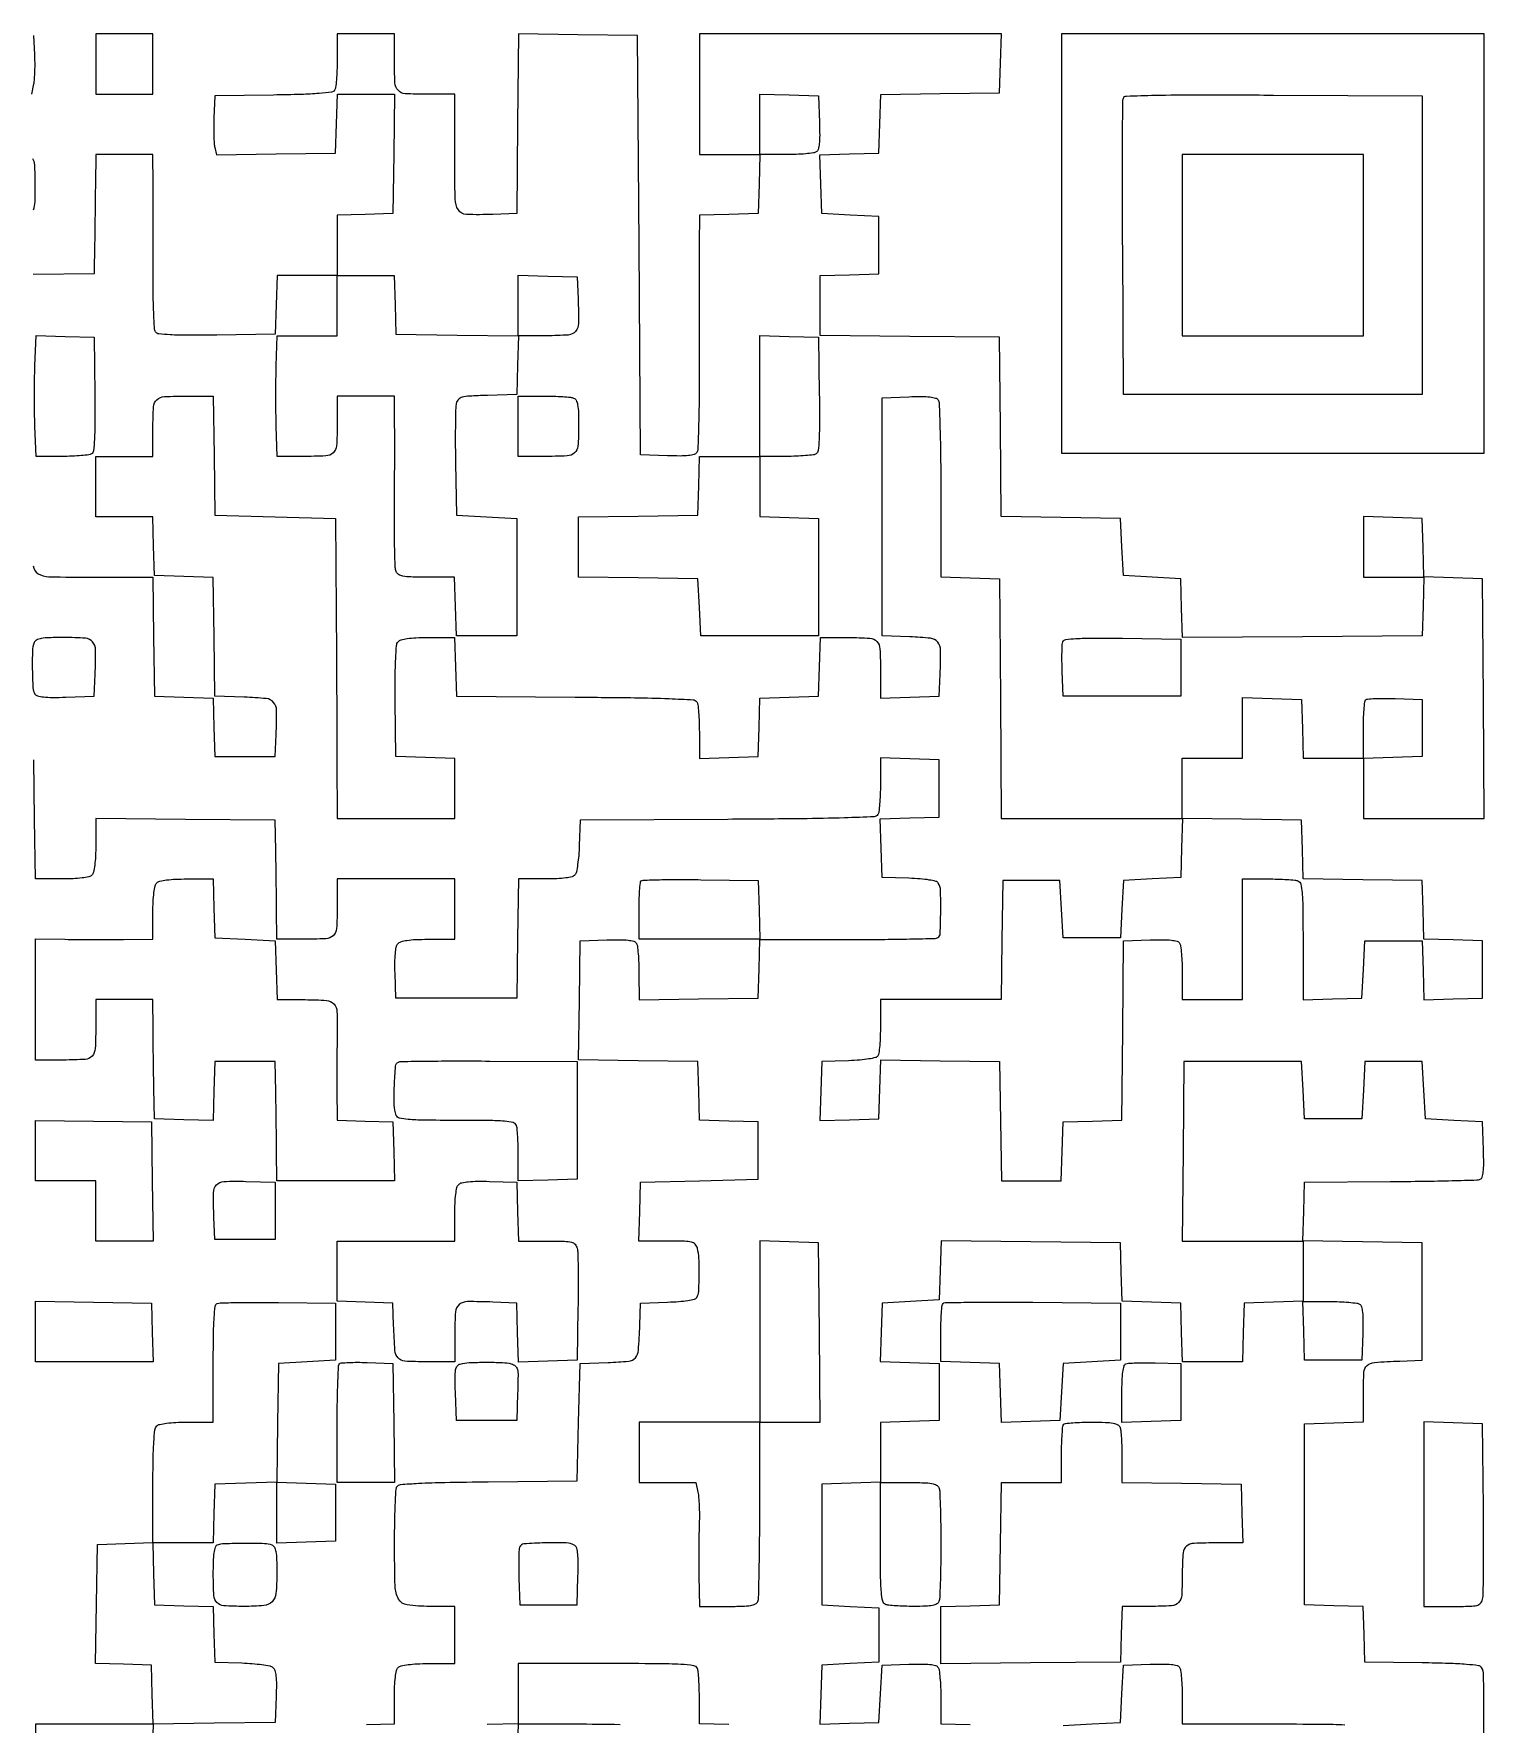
# Model space of a CAD drawing. Extents: x 156 to 936, y 95 to 969.
# Drawn here: x 480 to 936, y 437 to 969 of the extents above; entities that cross this region are included whole.
import ezdxf

# ---------------------------------------------------------------- set-up
doc = ezdxf.new("R2010")
doc.units = 0

msp = doc.modelspace()

# ---------------------------------------------------------------- linework, layer by layer
for points in [[(478.909374, 950), (479.515505, 953.25, 0.028289), (479.728227, 954.905147, 0.009836), (479.852282, 957.307813, 0.009734), (479.885353, 959.964524, 0.011185), (479.810818, 962.5), (479.5, 968.5)], [(479.324418, 801.560131, 0.24375), (480.846699, 799.089145, 0.131659), (484.230474, 798.121025, 0.004213), (498.594566, 798), (516.955869, 798), (517.227935, 779.25), (517.5, 760.5), (526.712964, 760.212964), (535.925929, 759.925929), (536.212964, 750.712964), (536.5, 741.5), (546, 741.5), (555.5, 741.5), (555.800912, 748.479083, 0.012739), (555.934395, 756.057347, 0.177046), (554.990355, 758.578192, 0.194277), (552.678762, 759.776454, 0.015844), (545.740334, 760.212602), (536.5, 760.5), (536.228072, 779.212764), (535.956143, 797.925529), (526.728072, 798.212764), (517.5, 798.5), (517.212474, 807.75), (516.924948, 817), (507.962474, 817), (499, 817), (499, 826.5), (499, 836), (508, 836), (517, 836), (517, 844.893011, -0.014747), (517.199323, 851.649615, -0.195276), (518.25104, 853.85673, -0.175414), (520.595345, 854.828936, -0.011457), (528.059722, 855), (535.955869, 855), (536.227935, 836.25), (536.5, 817.5), (555.5, 817), (574.5, 816.5), (574.678982, 787.5, -0.000122), (574.752715, 775.060187, -0.000098), (574.82625, 761.657812, -0.000099), (574.889413, 749.256528, -0.000251), (574.928982, 740.25), (575, 722), (593.5, 722), (612, 722), (612, 731.462474), (612, 740.924948), (602.75, 741.212474), (593.5, 741.5), (593.285999, 758.940913, -0.004306), (593.257989, 766.601155, -0.010385), (593.403766, 772.266298, -0.008096), (593.668561, 776.484768, -0.154677), (594.158444, 777.690913, -0.155212), (595.083284, 778.283844, -0.031047), (597.028013, 778.678192, -0.024571), (599.795026, 778.924713, -0.009932), (603.584919, 779), (611.924948, 779), (612.212474, 769.75), (612.5, 760.5), (649.948628, 760.23763, -0.001496), (668.528178, 760.051853, -0.006555), (679.504244, 759.765298, -0.004071), (687.039395, 759.408211, -0.241922), (688.183315, 758.73763, -0.111975), (688.493626, 757.86823, -0.008969), (688.742968, 755.429093, -0.011768), (688.921491, 752.476992, -0.008754), (688.984687, 749.212474), (689, 740.924948), (698.25, 741.212474), (707.5, 741.5), (707.787036, 750.712964), (708.074071, 759.925929), (717.287036, 760.212964), (726.5, 760.5), (726.787526, 769.75), (727.075052, 779), (735.930537, 779, -0.014926), (742.659578, 778.79908, -0.196265), (744.861468, 777.742763, -0.174406), (745.830207, 775.389753, -0.011304), (746, 767.880687), (746, 759.924948), (755.25, 760.212474), (764.5, 760.5), (764.800912, 767.479083, 0.012477), (764.937542, 775.011209, 0.170867), (764.02491, 777.54849, 0.198326), (761.777845, 778.762911, 0.017722), (755.240685, 779.211203), (746.5, 779.5), (746.5, 817), (746.5, 854.5), (754.914347, 854.793098, -0.008519), (758.914541, 854.864234, -0.027159), (761.5815, 854.721251, -0.039341), (763.340297, 854.389362, -0.187221), (764.149034, 853.793098, -0.133373), (764.481033, 852.720404, -0.001416), (764.732898, 844.886183, -0.004372), (764.919535, 835.811134, -0.002814), (764.984687, 825.287526), (765, 798.075052), (774.25, 797.787526), (783.5, 797.5), (783.762025, 759.75), (784.02405, 722), (812.549551, 722), (841.075052, 722), (840.787526, 712.75), (840.5, 703.5), (831.5, 703), (822.5, 702.5), (822, 693.5), (821.5, 684.5), (812.5, 684.5), (803.5, 684.5), (803, 693.5), (802.5, 702.5), (793.5, 702.5), (784.5, 702.5), (784.227935, 683.75), (783.955869, 665), (764.977935, 665), (746, 665), (745.984687, 656.75, -0.008579), (745.922928, 653.502124, -0.011582), (745.748704, 650.569165, -0.008725), (745.505619, 648.145071, -0.112667), (745.202843, 647.293967, -0.192561), (744.466763, 646.763838, -0.02067), (742.36687, 646.333008, -0.020911), (739.539342, 645.994333, -0.010674), (735.968156, 645.793967), (727.5, 645.5), (727.211971, 636.211971), (726.923942, 626.923942), (736.211971, 627.211971), (745.5, 627.5), (745.787816, 636.771926), (746.075632, 646.043852), (764.787816, 645.771926), (783.5, 645.5), (783.772065, 626.75), (784.044131, 608), (793.484539, 608), (802.924948, 608), (803.212474, 617.25), (803.5, 626.5), (812.73449, 626.787321), (821.96898, 627.074641), (822.23449, 655.287321), (822.5, 683.5), (830.914347, 683.793098, -0.008519), (834.914541, 683.864234, -0.027159), (837.5815, 683.721251, -0.039341), (839.340297, 683.389362, -0.187221), (840.149034, 682.793098, -0.110402), (840.472467, 681.894283, -0.00954), (840.732898, 679.45641, -0.012203), (840.918959, 676.504112, -0.00917), (840.984687, 673.25), (841, 665), (850.5, 665), (860, 665), (860, 684), (860, 703), (867.918213, 703, -0.00705), (871.066073, 702.955615, -0.008902), (873.9751, 702.821697, -0.007317), (876.400281, 702.631074, -0.06844), (877.418213, 702.393011, -0.249177), (878.288709, 701.39242, -0.036185), (878.72031, 698.634487, -0.018261), (878.948949, 693.708313, -0.002466), (879, 683.355485), (879, 664.924948), (888.25, 665.212474), (897.5, 665.5), (898, 674.5), (898.5, 683.5), (907.5, 683.5), (916.5, 683.5), (916.788016, 674.212977), (917.076031, 664.925954), (926.288016, 665.212977), (935.5, 665.5), (935.5, 674.5), (935.5, 683.5), (926.287036, 683.787036), (917.074071, 684.074071), (916.787036, 693.287036), (916.5, 702.5), (897.787236, 702.771928), (879.074471, 703.043857), (878.787236, 712.271928), (878.5, 721.5), (859.75, 721.772065), (841, 722.044131), (841, 731.522065), (841, 741), (850.5, 741), (860, 741), (860, 750.537526), (860, 760.075052), (869.25, 759.787526), (878.5, 759.5), (878.787526, 750.25), (879.075052, 741), (888.537526, 741), (898, 741), (898, 731.5), (898, 722), (917.012025, 722), (936.02405, 722), (935.762025, 759.75), (935.5, 797.5), (926.287036, 797.787036), (917.074071, 798.074071), (916.787036, 807.287036), (916.5, 816.5), (907.25, 816.787526), (898, 817.075052), (898, 807.537526), (898, 798), (907.537526, 798), (917.075052, 798), (916.787526, 788.75), (916.5, 779.5), (878.787752, 779.232905), (841.075504, 778.965809), (840.787752, 788.232905), (840.5, 797.5), (831.5, 798), (822.5, 798.5), (822, 807.5), (821.5, 816.5), (802.765536, 816.772008), (784.031072, 817.044016), (783.765536, 845.272008), (783.5, 873.5), (755.25, 873.765573), (727, 874.031147), (727, 883.478047), (727, 892.924948), (736.25, 893.212474), (745.5, 893.5), (745.5, 902.5), (745.5, 911.5), (736.5, 912), (727.5, 912.5), (727.212977, 921.711984), (726.925954, 930.923969), (736.212977, 931.211984), (745.5, 931.5), (745.787236, 940.728072), (746.074471, 949.956143), (764.787236, 950.228072), (783.5, 950.5), (783.787526, 959.75), (784.075052, 969), (736.537526, 969), (689, 969), (689, 950), (689, 931), (698.537526, 931), (708.075052, 931), (707.787526, 921.75), (707.5, 912.5), (698.25, 912.212474), (689, 911.924948), (688.928884, 902.712474, 0.001738), (688.906774, 897.501305, 0.000341), (688.905975, 888.128039, 0.000361), (688.920381, 877.203952, 0.000335), (688.950761, 866, -0.002929), (688.924437, 855.366146, -0.004554), (688.764538, 846.198278, -0.001479), (688.531045, 838.287019, -0.139165), (688.186224, 837.206902, -0.182643), (687.359452, 836.611754, -0.038814), (685.585447, 836.279717, -0.026985), (682.908358, 836.136408, -0.008586), (678.914347, 836.206902), (670.5, 836.5), (670, 902.5), (669.5, 968.5), (650.765611, 968.772008), (632.031221, 969.044016), (631.765611, 940.772008), (631.5, 912.5), (624.011777, 912.201382, -0.01798), (615.65167, 912.16877, -0.250672), (613.127255, 913.625161, -0.135577), (612.125211, 917.022891, -0.004319), (612, 931.519052), (612, 950), (603.106989, 950, -0.014768), (596.349521, 950.199638, -0.195511), (594.14255, 951.252746, -0.175208), (593.170753, 953.599988, -0.01141), (593, 961.081787), (593, 969), (584, 969), (575, 969), (574.984687, 960.75, -0.008719), (574.921988, 957.500649, -0.011731), (574.744962, 954.56311, -0.008919), (574.497773, 952.13586, -0.112125), (574.190103, 951.273353, -0.224357), (573.214502, 950.657029, -0.01105), (569.324934, 950.267063, -0.012194), (563.668275, 949.964479, -0.003561), (554.955416, 949.773353), (536.5, 949.5), (536.199088, 942.520917, 0.008706), (536.126144, 939.680843, 0.009468), (536.155616, 936.918403, 0.00902), (536.268205, 934.556998, 0.045086), (536.473655, 933.248942), (537.049135, 930.95605), (555.774567, 931.228025), (574.5, 931.5), (574.787526, 940.75), (575.075052, 950), (584.059591, 950), (593.044131, 950), (592.772065, 931.25), (592.5, 912.5), (583.75, 912.211067), (575, 911.922134), (575, 902.461067), (575, 893), (565.537526, 893), (556.075052, 893), (555.787526, 883.75), (555.5, 874.5), (537.073381, 874.226758, -0.00315), (527.88165, 874.14838, -0.013522), (522.407948, 874.284245, -0.015558), (518.861185, 874.579203, -0.222017), (517.807437, 875.226758, -0.133576), (517.472943, 876.245544, -0.00302), (517.237031, 881.413485, -0.006575), (517.075879, 887.509898, -0.004377), (517.044256, 894.5, 0.000481), (517.068991, 902.069769, 0.00043), (517.080349, 909.929688, 0.000431), (517.078393, 916.992008, 0.001342), (517.0602, 921.75), (517, 931), (508, 931), (499, 931), (498.893608, 921.75, -0.000291), (498.842519, 917.521954, -0.000167), (498.776284, 912.426563, -0.000167), (498.70632, 907.30743, -0.000279), (498.643608, 903), (498.5, 893.5), (479.25, 893.228407)], [(479.393011, 913.581787, 0.084331), (479.913472, 916.174013, 0.010436), (479.965551, 921.955404, 0.008326), (479.798355, 927.817018, 0.130987), (479.201688, 929.707902, 0.195149)], [(584.25, 436.788933), (593, 437.077866), (593, 445.338933, -0.011162), (593.078348, 448.8482, -0.020382), (593.32263, 451.701574, -0.021133), (593.68998, 453.86205, -0.144676), (594.2, 454.8, -0.144849), (595.139671, 455.310542, -0.021091), (597.306878, 455.677711, -0.020332), (600.171507, 455.92177, -0.011084), (603.7, 456), (612, 456), (612, 465), (612, 474), (604.071429, 474, -0.032249), (597.027887, 474.454767, -0.23787), (594.323758, 476.288968, -0.12125), (593.223, 480.322684, -0.006382), (593.057043, 493.796646, -0.004277), (593.115471, 500.286876, -0.006395), (593.28756, 505.955827, -0.002994), (593.523693, 510.758773, -0.125891), (593.831282, 511.733828, -0.238658), (594.902091, 512.384765, -0.006367), (600.588294, 512.754426, -0.008553), (608.902108, 513.046192, -0.002113), (622.549022, 513.233828), (650.5, 513.5), (651, 532), (651.5, 550.5), (660.240685, 550.788797, 0.014923), (666.746161, 551.198354, 0.195196), (668.850964, 552.289491, 0.159803), (669.81473, 554.633677, 0.009206), (670.245668, 562.5), (670.5, 569.5), (678.968156, 569.793967, 0.010674), (682.539342, 569.994333, 0.020911), (685.36687, 570.333008, 0.02067), (687.466763, 570.763838, 0.192561), (688.202843, 571.293967, 0.129551), (688.789176, 573.133846, 0.010011), (688.950145, 578.355476, 0.013912), (688.861367, 583.568945, 0.0543), (688.369714, 586.75, 0.120264), (687.68353, 588.00243, 0.150677), (686.546953, 588.670048, 0.053212), (684.357277, 588.946684, 0.004837), (678.845843, 589), (669.924948, 589), (670.212474, 598.25), (670.5, 607.5), (689, 608), (707.5, 608.5), (707.5, 617.5), (707.5, 626.5), (698.287036, 626.787036), (689.074071, 627.074071), (688.787036, 636.287036), (688.5, 645.5), (669.728016, 645.772146), (650.956032, 646.044292), (651.228016, 664.772146), (651.5, 683.5), (659.914347, 683.793098, -0.008519), (663.914541, 683.864234, -0.027159), (666.5815, 683.721251, -0.039341), (668.340297, 683.389362, -0.187221), (669.149034, 682.793098, -0.110486), (669.472488, 681.893757, -0.009508), (669.732898, 679.449928, -0.012178), (669.918961, 676.490502, -0.009146), (669.984687, 673.227935), (670, 664.955869), (688.75, 665.227935), (707.5, 665.5), (707.787107, 674.718376), (708.074215, 683.936753), (735.575889, 683.933328, 0.00202), (746.187396, 683.974885, 0.003198), (755.281305, 684.105416, 0.000778), (763.226318, 684.282653, 0.133208), (764.038782, 684.523969, 0.250149), (764.804666, 685.840209, 0.0068), (764.963984, 692.721869, 0.009545), (764.899958, 699.431536, 0.1352), (764.202843, 701.706033, 0.192561), (763.466763, 702.236162, 0.02067), (761.36687, 702.666992, 0.020911), (758.539342, 703.005667, 0.010674), (754.968156, 703.206033), (746.5, 703.5), (746.212977, 712.711984), (745.925954, 721.923969), (755.212977, 722.211984), (764.5, 722.5), (764.5, 731.5), (764.5, 740.5), (755.25, 740.787526), (746, 741.075052), (745.984687, 732.787526, -0.00877), (745.921388, 729.522847, -0.011784), (745.742559, 726.570245, -0.00899), (745.492768, 724.130758, -0.111917), (745.181923, 723.260117, -0.24519), (743.999681, 722.576802, -0.002858), (734.700117, 722.228255, -0.005368), (721.210031, 721.944778, -0.001169), (697.947236, 721.760117), (651.5, 721.5), (651.204288, 713.547384, -0.011934), (651.012379, 710.407014, -0.0156), (650.679152, 707.549742, -0.013166), (650.268892, 705.210661, -0.123819), (649.831844, 704.297384, -0.156497), (648.913663, 703.711968, -0.030117), (646.953999, 703.321035, -0.024212), (644.177532, 703.075303, -0.009965), (640.399621, 703), (632.044131, 703), (631.772065, 684.25), (631.5, 665.5), (612.5, 665.5), (593.5, 665.5), (593.206229, 673.344796, -0.01153), (593.157498, 676.735348, -0.021342), (593.298867, 679.485252, -0.023545), (593.594776, 681.568167, -0.126804), (594.078674, 682.594796, -0.145524), (595.060853, 683.251072, -0.03848), (596.921657, 683.673265, -0.027148), (599.657348, 683.9254, -0.009406), (603.622445, 684), (612, 684), (612, 693.5), (612, 703), (593.5, 703), (575, 703), (575, 694.106989, -0.014768), (574.800362, 687.349521, -0.195511), (573.747254, 685.14255, -0.175208), (571.400012, 684.170753, -0.01141), (563.918213, 684), (556, 684), (555.920976, 693.25, 0.00076), (555.878425, 697.478045, 0.000437), (555.814941, 702.573437, 0.000437), (555.742215, 707.692568, 0.000729), (555.670976, 712), (555.5, 721.5), (527.25, 721.765573), (499, 722.031147), (499, 713.715573, -0.011053), (498.921818, 710.179389, -0.020312), (498.677846, 707.310257, -0.021074), (498.31075, 705.140356, -0.144918), (497.8, 704.2, -0.144751), (496.861303, 703.689753, -0.021115), (494.697912, 703.322482, -0.02036), (491.839661, 703.078297, -0.011128), (488.322065, 703), (480.044131, 703), (479.772065, 721.75), (479.5, 740.5)], [(935.969625, 427.492835, 0.000625), (935.846504, 452.495663, 0.140869), (935.190449, 454.726088, 0.223435), (934.222567, 455.339909, 0.01141), (930.426015, 455.731244, 0.01247), (924.909881, 456.034694, 0.003691), (916.455762, 456.226088), (898.5, 456.5), (898.211607, 465.212982), (897.923214, 473.925964), (888.711607, 474.212982), (879.5, 474.5), (879.5, 503), (879.5, 531.5), (888.75, 531.787526), (898, 532.075052), (898, 541.018474, -0.014194), (898.190094, 547.713321, -0.199365), (899.215838, 549.834916, -0.165063), (901.527107, 550.811311, -0.009054), (909.5, 551.245668), (916.5, 551.5), (916.5, 570), (916.5, 588.5), (897.712768, 588.772202), (878.925536, 589.044404), (879.212768, 598.272202), (879.5, 607.5), (906.465988, 607.725894, 0.00172), (916.897214, 607.849172, 0.002667), (925.899402, 608.034583, 0.000807), (933.708063, 608.249701, 0.084513), (934.755159, 608.45954, 0.230653), (935.383381, 609.132523, 0.046684), (935.724608, 610.779151, 0.028643), (935.867576, 613.435738, 0.007367), (935.789171, 617.733647), (935.5, 626.5), (926.5, 627), (917.5, 627.5), (917, 636.5), (916.5, 645.5), (907.5, 645.5), (898.5, 645.5), (898, 636.5), (897.5, 627.5), (888.5, 627.5), (879.5, 627.5), (879, 636.5), (878.5, 645.5), (860, 645.5), (841.5, 645.5), (841.234427, 617.25), (840.968853, 589), (859.984427, 589), (879, 589), (879, 579.537526), (879, 570.075052), (869.75, 569.787526), (860.5, 569.5), (860.212474, 560.25), (859.924948, 551), (850.5, 551), (841.075052, 551), (840.787526, 560.25), (840.5, 569.5), (831.287036, 569.787036), (822.074071, 570.074071), (821.787036, 579.287036), (821.5, 588.5), (793.287731, 588.765509), (765.075462, 589.031018), (764.787731, 579.765509), (764.5, 570.5), (755.5, 570), (746.5, 569.5), (746.212977, 560.288016), (745.925954, 551.076031), (755.212977, 550.788016), (764.5, 550.5), (764.5, 541.5), (764.5, 532.5), (755.25, 532.212474), (746, 531.924948), (746, 522.5), (746, 513.075052), (736.75, 512.787526), (727.5, 512.5), (727.5, 493.5), (727.5, 474.5), (736.5, 474), (745.5, 473.5), (745.5, 465), (745.5, 456.5), (736.5, 456), (727.5, 455.5), (727.211971, 446.211971), (726.923942, 436.923942), (736.211971, 437.211971), (745.5, 437.5), (746, 446.5), (746.5, 455.5), (754.914347, 455.793098, -0.008519), (758.914541, 455.864234, -0.027159), (761.5815, 455.721251, -0.039341), (763.340297, 455.389362, -0.187221), (764.149034, 454.793098, -0.110258), (764.472431, 453.895183, -0.009596), (764.732898, 451.467433, -0.012245), (764.918956, 448.527258, -0.009211), (764.984687, 445.287526), (765, 437.075052), (774.25, 436.787526)], [(479.826462, 417.75), (480.152925, 437), (498.613988, 437), (517.075052, 437), (516.787526, 446.25), (516.5, 455.5), (507.728079, 455.789253), (498.956158, 456.078505), (499.228079, 474.789253), (499.5, 493.5), (508.25, 493.788933), (517, 494.077866), (517, 511.838933, -0.003872), (517.06398, 520.100094, -0.011929), (517.283782, 525.683559, -0.011316), (517.619882, 529.589599, -0.170867), (518.2, 530.8, -0.144849), (519.139671, 531.310542, -0.021091), (521.306878, 531.677711, -0.020332), (524.171507, 531.92177, -0.011084), (527.7, 532), (536, 532), (536, 550.416667, -0.00323), (536.058302, 559.442227, -0.013253), (536.273969, 564.90989, -0.013531), (536.609328, 568.505905, -0.271228), (537.25, 569.349083, -0.092061), (538.212108, 569.551853, -0.001699), (543.420313, 569.659746, -0.004124), (549.511466, 569.71497, -0.002738), (556.5, 569.682416), (574.5, 569.5), (574.5, 560.5), (574.5, 551.5), (565.5, 551), (556.5, 550.5), (556.228074, 531.787816), (555.956148, 513.075632), (565.228074, 512.787816), (574.5, 512.5), (574.5, 503.5), (574.5, 494.5), (565.25, 494.212474), (556, 493.924948), (556, 503.498686), (556, 513.072424), (546.25, 512.786212), (536.5, 512.5), (536.212474, 503.25), (535.924948, 494), (526.426262, 494), (516.927576, 494), (517.213788, 484.25), (517.5, 474.5), (526.711607, 474.212982), (535.923214, 473.925964), (536.211607, 465.212982), (536.5, 456.5), (544.950164, 456.206324, -0.011626), (548.284084, 456.01277, -0.015307), (551.311068, 455.672773, -0.012743), (553.789423, 455.25258, -0.125475), (554.738119, 454.802379, -0.151604), (555.351899, 453.859712, -0.040696), (555.702074, 452.085746, -0.027996), (555.853535, 449.457614, -0.009286), (555.787955, 445.596055), (555.5, 437.5), (536.285953, 437.228533), (517.071906, 436.957066), (516.785953, 427.228533)], [(698.25, 436.787526), (689, 437.075052), (689, 444.955738, 0.007082), (688.955612, 448.089223, 0.008933), (688.821697, 450.986123, 0.007357), (688.631047, 453.40135, 0.068336), (688.393011, 454.418213, 0.273), (687.2442, 455.33094, 0.020733), (683.135087, 455.730382, 0.01238), (675.897163, 455.952559, 0.001482), (659.893011, 456), (632, 456), (632, 446.536212), (632, 437.072424), (622.25, 436.786212)], [(803.5, 436.5), (812.5, 437), (821.5, 437.5), (822, 446.5), (822.5, 455.5), (830.914347, 455.793098, -0.008519), (834.914541, 455.864234, -0.027159), (837.5815, 455.721251, -0.039341), (839.340297, 455.389362, -0.187221), (840.149034, 454.793098, -0.110402), (840.472467, 453.894283, -0.00954), (840.732898, 451.45641, -0.012203), (840.918959, 448.504112, -0.00917), (840.984687, 445.25), (841, 437), (868.893011, 437, -0.001482), (884.897163, 436.952559, -0.01238), (892.135087, 436.730382, -0.020733)], [(631.786212, 427.25), (632.072424, 437), (650.001028, 437, -0.005464), (664.02149, 436.846786, -0.124845)]]:
    msp.add_lwpolyline(points, format="xyb")
for points in [[(499, 959.5), (499, 950), (508, 950), (517, 950), (517, 959.5), (517, 969), (508, 969), (499, 969)], [(803, 903), (803, 837), (869.5, 837), (936, 837), (936, 903), (936, 969), (869.5, 969), (803, 969)], [(841, 902.5), (841, 874), (869.5, 874), (898, 874), (898, 902.5), (898, 931), (869.5, 931), (841, 931)], [(516.772065, 607.75), (517.044131, 589), (508.022065, 589), (499, 589), (499, 598.5), (499, 608), (489.5, 608), (480, 608), (480, 617.482973), (480, 626.965946), (498.25, 626.732973), (516.5, 626.5)], [(516.787526, 560.25), (517.075052, 551), (498.537526, 551), (480, 551), (480, 560.522559), (480, 570.045117), (498.25, 569.772559), (516.5, 569.5)]]:
    msp.add_lwpolyline(points, close=True)
for points in [[(726.793098, 941.085653, -0.008519), (726.864234, 937.085459, -0.027159), (726.721251, 934.4185, -0.039341), (726.389362, 932.659703, -0.187221), (725.793098, 931.850966, -0.110402), (724.894283, 931.527533, -0.00954), (722.45641, 931.267102, -0.012203), (719.504112, 931.081041, -0.00917), (716.25, 931.015313), (708, 931), (708, 940.537526), (708, 950.075052), (717.25, 949.787526), (726.5, 949.5)], [(916.5, 902.5), (916.5, 855.5), (869.5, 855.5), (822.5, 855.5), (822.239372, 901.5, -0.000997), (822.174287, 919.225103, -0.001596), (822.197198, 934.357597, -0.000282), (822.267665, 947.72814, -0.090314), (822.461789, 948.759906, -0.301449), (823.45055, 949.464468, -0.003096), (832.402033, 949.70934, -0.005599), (845.68089, 949.841585, -0.001079), (869.722417, 949.759906), (916.5, 949.5)], [(593.212474, 883.75), (593.5, 874.5), (612.75, 874.228407), (632, 873.956814), (632, 883.515933), (632, 893.075052), (641.25, 892.787526), (650.5, 892.5), (650.800912, 885.520917, -0.012303), (650.942101, 877.883746, -0.176255), (650.011851, 875.374694, -0.202443), (647.739673, 874.228106, -0.016964), (641.018474, 874), (632.075052, 874), (631.787526, 864.75), (631.5, 855.5), (622.259666, 855.212602, 0.004865), (616.63315, 854.982789, 0.050052), (614.336128, 854.634283, 0.141271), (613.158833, 853.942464, 0.13209), (612.493052, 852.712602, 0.052163), (612.294773, 851.187505, 0.002795), (612.199684, 846.303077, 0.004352), (612.169576, 840.481674, 0.003156), (612.233386, 834), (612.5, 817.5), (622, 817), (631.5, 816.5), (631.5, 798), (631.5, 779.5), (622, 779.5), (612.5, 779.5), (612.212474, 788.75), (611.924948, 798), (603.069463, 798, -0.006254), (598.184785, 798.061097, -0.039169), (595.702669, 798.318445, -0.088863), (594.305985, 798.842359, -0.168264), (593.539534, 799.75, -0.082442), (593.275343, 801.031288, -0.002874), (593.106721, 806.126562, -0.005286), (593.005448, 812.167947, -0.003663), (593.013221, 819, 0.00079), (593.064017, 826.378301, 0.000696), (593.09414, 834.076563, 0.000699), (593.101947, 841.020192, 0.002112), (593.080676, 845.75), (593, 855), (584, 855), (575, 855), (575, 846.106989, -0.014702), (574.801341, 839.352229, -0.194777), (573.752562, 837.144797, -0.175851), (571.414452, 836.171726, -0.011558), (563.986832, 836), (556.13724, 836), (555.81862, 845.5, -0.005281), (555.719285, 849.82474, -0.003101), (555.687189, 855, -0.003101), (555.719285, 860.17526, -0.005281), (555.81862, 864.5), (556.13724, 874), (565.56862, 874), (575, 874), (575, 883.5), (575, 893), (583.962474, 893), (592.924948, 893)], [(498.700404, 855.528365, -0.00349), (498.736243, 846.933149, -0.012629), (498.582705, 841.464535, -0.012092), (498.294705, 837.756237, -0.229632), (497.700404, 836.793677, -0.112464), (496.854537, 836.492326, -0.008809), (494.457537, 836.250274, -0.011647), (491.55701, 836.076823, -0.00864), (488.34653, 836.015313), (480.193059, 836), (479.84653, 845.5, -0.005759), (479.738574, 849.827245, -0.003372), (479.703949, 855.010643, -0.003372), (479.739265, 860.197484, -0.005725), (479.847764, 864.536232), (480.195529, 874.072464), (489.347764, 873.786232), (498.5, 873.5)], [(726.746956, 855.557135, -0.00333), (726.80957, 846.740947, -0.013443), (726.667344, 841.363473, -0.01462), (726.374715, 837.827267, -0.227096), (725.746956, 836.822448, -0.111594), (724.87328, 836.509959, -0.00911), (722.442856, 836.258725, -0.011876), (719.500805, 836.078937, -0.008857), (716.25, 836.015313), (708, 836), (708, 826.537526), (708, 817.075052), (717.25, 816.787526), (726.5, 816.5), (726.5, 798), (726.5, 779.5), (708, 779.5), (689.5, 779.5), (689, 788.5), (688.5, 797.5), (669.75, 797.772065), (651, 798.044131), (651, 807.5), (651, 816.955869), (669.75, 817.227935), (688.5, 817.5), (688.787526, 826.75), (689.075052, 836), (698.537526, 836), (708, 836), (708, 855.037526), (708, 874.075052), (717.25, 873.787526), (726.5, 873.5)], [(649.418213, 854.393011, -0.18666), (650.209997, 853.676577, -0.072682), (650.683962, 852.251766, -0.036534), (650.93529, 849.820122, -0.007489), (651, 845.5, -0.016928), (650.787494, 839.225197, -0.201251), (649.720139, 837.097177, -0.16771), (647.358591, 836.163873, -0.011011), (639.918213, 836), (632, 836), (632, 845.5), (632, 855), (639.918213, 855, -0.00705), (643.066073, 854.955615, -0.008902), (645.9751, 854.821697, -0.007317), (648.400281, 854.631074, -0.06844)], [(479.606989, 777.418213, 0.084525), (479.076759, 774.772062, 0.011024), (479.036004, 769.001951, 0.008933), (479.227846, 763.163784, 0.129373), (479.849883, 761.208654, 0.190691), (480.675579, 760.608404, 0.03736), (482.518036, 760.278743, 0.025891), (485.325344, 760.136581, 0.007874), (489.58457, 760.208654), (498.5, 760.5), (498.800912, 767.479083, 0.012267), (498.942531, 775.110054, 0.175386), (498.01661, 777.621507, 0.203074), (495.753293, 778.770163, 0.017236), (489.087937, 779, 0.006751), (484.420499, 778.936974, 0.034591), (481.842836, 778.688337, 0.069968), (480.345429, 778.21688, 0.192231)], [(840.5, 769.5), (840.5, 760.5), (822, 760.5), (803.5, 760.5), (803.205027, 768.411609, -0.006543), (803.129387, 771.539001, -0.008629), (803.146957, 774.390742, -0.006544), (803.233714, 776.766151, -0.079369), (803.42156, 777.656183, -0.273634), (804.302382, 778.3543, -0.019543), (807.539388, 778.669031, -0.014899), (812.776524, 778.81596, -0.002907), (822.216533, 778.744574), (840.5, 778.5)], [(916.5, 750.5), (916.5, 741.5), (907.25, 741.212474), (898, 740.924948), (898, 749.795808, -0.007385), (898.050962, 753.245903, -0.010931), (898.206402, 756.267253, -0.006353), (898.422777, 758.777963, -0.173388), (898.702644, 759.369311, -0.179987), (899.290922, 759.638564, -0.007016), (901.709672, 759.781547, -0.011703), (904.626528, 759.84459, -0.007913), (907.952644, 759.785977), (916.5, 759.5)], [(536.212474, 693.75), (536.5, 684.5), (546, 684), (555.5, 683.5), (555.787526, 674.25), (556.075052, 665), (564.930537, 665, -0.015874), (571.657264, 664.786386, -0.193838), (573.935282, 663.696021, -0.178409), (574.920585, 661.287693, -0.013069), (574.986783, 654.018577, 0.00232), (574.942549, 650.448994, 0.001105), (574.917092, 645.855956, 0.001095), (574.911609, 641.055899, 0.001556), (574.929363, 636.788933), (575, 627.077866), (583.75, 626.788933), (592.5, 626.5), (592.787526, 617.25), (593.075052, 608), (574.537526, 608), (556, 608), (555.920976, 617.25, 0.00076), (555.878425, 621.478045, 0.000437), (555.814941, 626.573437, 0.000437), (555.742215, 631.692568, 0.000729), (555.670976, 636), (555.5, 645.5), (546, 645.5), (536.5, 645.5), (536.211984, 636.212977), (535.923969, 626.925954), (526.711984, 627.212977), (517.5, 627.5), (517.300092, 637, -0.001205), (517.219838, 641.307436, -0.000722), (517.144193, 646.426563, -0.000722), (517.083617, 651.521956, -0.001257), (517.050092, 655.75), (517, 665), (508, 665), (499, 665), (499, 657.081787, -0.01141), (498.829247, 649.599988, -0.175208), (497.85745, 647.252746, -0.195511), (495.650479, 646.199638, -0.014768), (488.893011, 646), (480, 646), (480, 665.058604), (480, 684.117209), (489.25, 683.994633, 0.001589), (493.460881, 683.952213, 0.000932), (498.5, 683.926856, 0.000932), (503.539122, 683.920287, 0.001589), (507.75, 683.936029), (517, 684), (517, 692.3, -0.011084), (517.07823, 695.828493, -0.020332), (517.322289, 698.693122, -0.021091), (517.689458, 700.860329, -0.144849), (518.2, 701.8, -0.144682), (519.138013, 702.310039, -0.021131), (521.298731, 702.677383, -0.02038), (524.152513, 702.921656, -0.011159), (527.662474, 703), (535.924948, 703)], [(707.787526, 693.25), (708.075052, 684), (689.037526, 684), (670, 684), (670, 692.833333, -0.007268), (670.049929, 696.268052, -0.010778), (670.202246, 699.274121, -0.006189), (670.414153, 701.774183, -0.173835), (670.688496, 702.355163, -0.19128), (671.321579, 702.628369, -0.001798), (676.480314, 702.761564, -0.0057), (682.465536, 702.826322, -0.003617), (689.438496, 702.77183), (707.5, 702.5)], [(650.5, 627), (650.5, 608.5), (641.25, 608.212474), (632, 607.924948), (632, 615.880687, 0.007017), (631.955617, 619.042924, 0.008872), (631.821697, 621.964077, 0.007277), (631.631102, 624.399219, 0.068543), (631.393011, 625.418213, 0.248646), (630.395349, 626.287914, 0.036527), (627.657417, 626.720076, 0.018394), (622.766599, 626.948864, 0.00249), (612.5, 627, -0.00249), (602.233401, 627.051136, -0.018394), (597.342583, 627.279924, -0.036527), (594.604651, 627.712086, -0.248646), (593.606989, 628.581787, -0.085229), (592.959355, 631.837481, -0.016164), (592.995866, 637.909756, -0.009702), (593.354646, 644.116339, -0.283381), (594.25, 645.345814, -0.093861), (595.248931, 645.550295, -0.000786), (603.210938, 645.655128, -0.002758), (612.369093, 645.710789, -0.001769), (623, 645.679147), (650.5, 645.5)], [(555.5, 598.5), (555.5, 589.5), (546, 589.5), (536.5, 589.5), (536.199088, 596.479083, -0.012183), (536.054051, 604.224292, -0.182581), (537.006436, 606.703073, -0.205359), (539.311888, 607.781971, -0.015937), (546.278376, 607.78715), (555.5, 607.5)], [(631.787526, 598.25), (632.075052, 589), (641.018474, 589, -0.004756), (646.557649, 588.947314, -0.053446), (648.737505, 588.671603, -0.153964), (649.856882, 588.003453, -0.121969), (650.516463, 586.75, -0.053901), (650.724981, 585.202744, -0.002978), (650.824256, 580.314063, -0.004581), (650.854498, 574.484344, -0.003332), (650.785515, 568), (650.5, 551.5), (641.288016, 551.212977), (632.076031, 550.925954), (631.788016, 560.212977), (631.5, 569.5), (624.011777, 569.798618, 0.011142), (615.97048, 569.939951, 0.171789), (613.404304, 569.017836, 0.20709), (612.232884, 566.752097, 0.017192), (612, 559.980948), (612, 551), (603.019052, 551, -0.014075), (596.293814, 551.189349, -0.199016), (594.167746, 552.214245, -0.165509), (593.189146, 554.52461, -0.009074), (592.754332, 562.5), (592.5, 569.5), (583.75, 569.788933), (575, 570.077866), (575, 579.538933), (575, 589), (593.5, 589), (612, 589), (612, 597.3, -0.010875), (612.078195, 600.894652, -0.021341), (612.324428, 603.744943, -0.023441), (612.701137, 605.866583, -0.141636), (613.235498, 606.835498, -0.144175), (614.235113, 607.38032, -0.028887), (616.261895, 607.696776, -0.023164), (619.112227, 607.841723, -0.009502), (622.985498, 607.785498), (631.5, 607.5)], [(708, 560.537526), (708, 532), (689, 532), (670, 532), (670, 522.5), (670, 513), (678.920545, 513), (687.841089, 513), (688.518867, 509.914098, -0.033066), (688.764822, 508.287778, -0.009817), (688.92662, 505.777101, -0.009804), (688.997842, 502.941821, -0.010432), (688.955188, 500.164098, 0.005298), (688.872239, 496.92712, 0.002258), (688.826705, 492.593516, 0.002234), (688.81967, 487.970592, 0.002933), (688.856866, 483.75), (689, 474), (697.893011, 474, 0.00673), (702.571713, 474.062976, 0.034532), (705.154102, 474.311531, 0.06988), (706.653872, 474.782907, 0.192406), (707.393011, 475.581787, 0.085473), (707.638057, 476.816774, 0.001104), (707.821697, 484.753025, 0.003165), (707.956091, 493.959151, 0.002067), (708, 504.581787), (708, 532), (717.515573, 532), (727.031147, 532), (726.765573, 560.25), (726.5, 588.5), (717.25, 588.787526), (708, 589.075052)], [(821.5, 560.5), (821.5, 551.5), (812.5, 551), (803.5, 550.5), (803, 541.5), (802.5, 532.5), (793.288016, 532.212977), (784.076031, 531.925954), (783.788016, 541.212977), (783.5, 550.5), (774.25, 550.787526), (765, 551.075052), (765, 559.870859, -0.007232), (765.049468, 563.290748, -0.010731), (765.200386, 566.283284, -0.006139), (765.410311, 568.772726, -0.173972), (765.682165, 569.348832, -0.194259), (766.327655, 569.623004, -0.000793), (774.261996, 569.752621, -0.003757), (783.314551, 569.81811, -0.002338), (793.932165, 569.765499), (821.5, 569.5)], [(896.793098, 569.149034, -0.187221), (897.389362, 568.340297, -0.039341), (897.721251, 566.5815, -0.027159), (897.864234, 563.914541, -0.008519), (897.793098, 559.914347), (897.5, 551.5), (888.5, 551.5), (879.5, 551.5), (879.212474, 560.75), (878.924948, 570), (887.212474, 569.984687, -0.009129), (890.480966, 569.918962, -0.01216), (893.445387, 569.732898, -0.009485), (895.893389, 569.472502, -0.110544)], [(592.772065, 531.75), (593.044131, 513), (584.022065, 513), (575, 513), (575, 531.333333, -0.003589), (575.050815, 538.411553, -0.005649), (575.206746, 544.487996, -0.001792), (575.419108, 549.723863, -0.187471), (575.703816, 550.370483, -0.17855), (576.286747, 550.639255, -0.007766), (578.564452, 550.783202, -0.012381), (581.319749, 550.846095, -0.008434), (584.453816, 550.787149), (592.5, 550.5)], [(629.78709, 550.360015, -0.110763), (631.066437, 549.69012, -0.165116), (631.710791, 548.616449, -0.057007), (631.916833, 546.549448, -0.004686), (631.78709, 541.123669), (631.5, 532.5), (622, 532.5), (612.5, 532.5), (612.212243, 541.169404, -0.005542), (612.102382, 546.140678, -0.043472), (612.277453, 548.443478, -0.114803), (612.780492, 549.662487, -0.175923), (613.712243, 550.303403, -0.052623), (616.566782, 550.732201, -0.010108), (621.806424, 550.856597, -0.009877), (627.042727, 550.771592, -0.056498)], [(840.5, 541.5), (840.5, 532.5), (831.25, 532.212474), (822, 531.924948), (822, 540.879141, -0.008255), (822.06802, 544.998998, -0.024533), (822.299517, 547.813234, -0.031622), (822.668635, 549.688469, -0.233245), (823.25, 550.356866, -0.08407), (824.100026, 550.554893, -0.00628), (826.482813, 550.670739, -0.008556), (829.344709, 550.724863, -0.006392), (832.5, 550.690199), (840.5, 550.5)], [(821.393011, 530.418213, -0.068379), (821.631058, 529.400909, -0.007341), (821.821697, 526.981582, -0.00892), (821.955613, 524.079686, -0.007069), (822, 520.940278), (822, 513.044131), (840.75, 512.772065), (859.5, 512.5), (859.787526, 503.25), (860.075052, 494), (852.119313, 494, 0.010646), (844.687438, 493.841747, 0.161183), (842.306484, 492.939568, 0.206061), (841.224628, 490.874375, 0.019031), (841, 484.974799, -0.011616), (840.828179, 477.579887, -0.175745), (839.856847, 475.246107, -0.194734), (837.654189, 474.198876, -0.014789), (830.931944, 474), (822.077866, 474), (821.788933, 465.25), (821.5, 456.5), (793.25, 456.234427), (765, 455.968853), (765, 464.946901), (765, 473.924948), (774.25, 474.212474), (783.5, 474.5), (783.771593, 493.75), (784.043186, 513), (793.521593, 513), (803, 513), (803, 521.833333, -0.007039), (803.048334, 525.266524, -0.010477), (803.195833, 528.267708, -0.005871), (803.400808, 530.76784, -0.174709), (803.666667, 531.333333, -0.17274), (804.225589, 531.598717, -0.006592), (806.553989, 531.804167, -0.011152), (809.359193, 531.951638, -0.007555), (812.559678, 532, -0.007572), (816.844582, 531.935105, -0.036743), (819.261382, 531.683483, -0.072956), (820.678861, 531.209264, -0.186076)], [(917, 503.037526), (917, 474), (925.980948, 474, 0.004718), (931.547349, 474.05252, 0.05329), (933.733065, 474.327943, 0.154152), (934.853609, 474.996168, 0.122466), (935.511889, 476.25, 0.056278), (935.724366, 477.910045, 0.001377), (935.817795, 485.623438, 0.002973), (935.848704, 494.682513, 0.002017), (935.780941, 505), (935.5, 531.5), (926.25, 531.787526), (917, 532.075052)], [(764.393011, 511.418213, -0.080654), (764.63541, 510.255003, -0.002656), (764.821697, 505.50225, -0.005009), (764.955928, 499.874116, -0.003457), (765, 493.5, -0.003457), (764.955928, 487.125884, -0.005009), (764.821697, 481.49775, -0.002656), (764.63541, 476.744997, -0.080654), (764.393011, 475.581787, -0.176711), (763.715136, 474.802977, -0.077051), (762.40921, 474.324843, -0.040223), (760.220641, 474.068119, -0.009092), (756.474799, 474, -0.007618), (753.55946, 474.044422, -0.009419), (750.846597, 474.178303, -0.008009), (748.581709, 474.369384, -0.066654), (747.581787, 474.606989, -0.25083), (746.708785, 475.61679, -0.035117), (746.278963, 478.438886, -0.017848), (746.050787, 483.478191, -0.002389), (746, 494.106989), (746, 513), (754.893011, 513, -0.00673), (759.571713, 512.937024, -0.034532), (762.154102, 512.688469, -0.06988), (763.653872, 512.217093, -0.192406)], [(554.418213, 493.393011, -0.187357), (555.210871, 492.673841, -0.072351), (555.684529, 491.240199, -0.036286), (555.935508, 488.790701, -0.007391), (556, 484.428195, -0.021558), (555.726196, 478.080604, -0.175658), (554.524059, 475.486737, -0.177097), (551.944274, 474.277, -0.021985), (545.647529, 474, -0.015242), (539.300506, 474.193533, -0.188059), (537.144742, 475.189372, -0.179767), (536.181503, 477.402295, -0.013703), (536, 484.023655, -0.008406), (536.0681, 488.073816, -0.024951), (536.299786, 490.841487, -0.032381), (536.66943, 492.682516, -0.2353), (537.25, 493.337719, -0.088856), (539.485737, 493.805565, -0.006454), (545.810769, 493.907585, -0.006576), (552.12749, 493.844846, -0.086042)], [(632.425484, 492.666411, 0.080166), (632.236697, 491.764851, 0.006003), (632.150171, 489.252242, 0.008183), (632.131923, 486.23728, 0.006125), (632.206869, 482.916411), (632.5, 474.5), (641.5, 474.5), (650.5, 474.5), (650.791346, 483.41543, 0.007874), (650.863419, 487.674656, 0.025891), (650.721257, 490.481964, 0.03736), (650.391596, 492.324421, 0.190691), (649.791346, 493.150117, 0.134007), (647.050755, 493.994635, 0.015086), (640.480552, 494.009896, 0.010827), (633.791177, 493.678504, 0.29114)]]:
    msp.add_lwpolyline(points, format="xyb", close=True)

doc.saveas('drawing.dxf')
